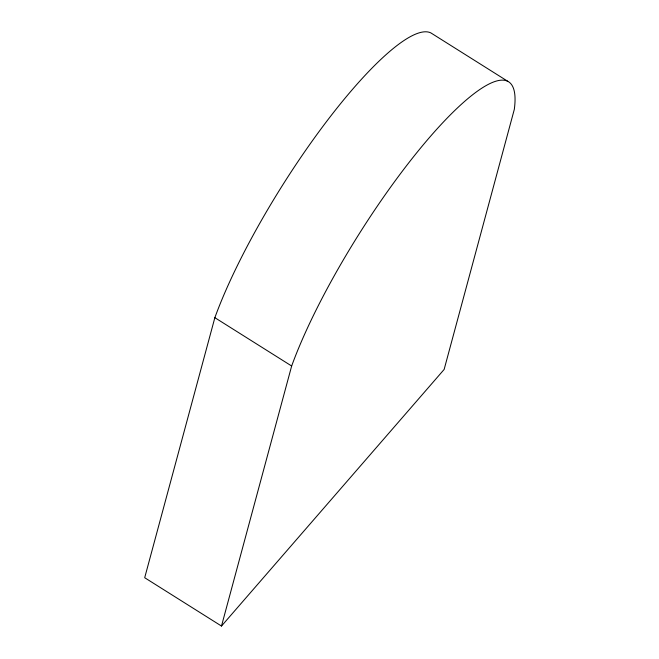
<?xml version="1.0" encoding="UTF-8"?>
<svg xmlns="http://www.w3.org/2000/svg" width="659" height="659" viewBox="0 0 659 659"><rect width="100%" height="100%" fill="white"/><g stroke="black" fill="none" stroke-linecap="round" stroke-linejoin="round"><path stroke-width="0.99" d="M507.735 81.279L430.937 32.95A208.763 45.438 -57.8 0 0 326.46 121.651A208.763 45.438 -57.8 0 0 214.859 317.679L144.692 577.721L221.49 626.05L444.141 369.444L514.308 109.402A208.763 45.438 -57.8 0 0 430.261 136.586A208.763 45.438 -57.8 0 0 291.657 366.009L221.49 626.05M214.859 317.679L291.657 366.009"/></g></svg>
